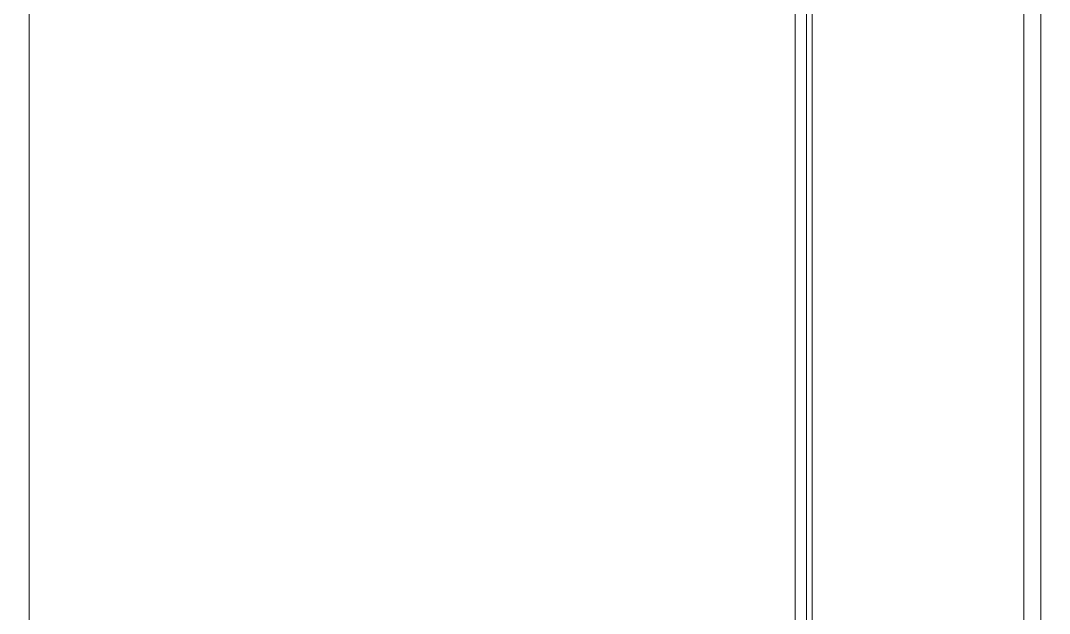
# Model space of a CAD drawing. Header units: millimetres. Extents: x -116965 to 323937, y 291661 to 566926.
# Drawn here: x -38030 to -37130, y 340471 to 340989 of the extents above; entities that cross this region are included whole.
import ezdxf

# ---------------------------------------------------------------- set-up
doc = ezdxf.new("R2010")
doc.units = ezdxf.units.MM
doc.layers.get('0').update_dxf_attribs({"lineweight": 18})
doc.layers.add('hw_Text', color=7, linetype='Continuous', lineweight=13)

# ---------------------------------------------------------------- blocks, each defined once
blk = doc.blocks.new('*U1544')
for p, q in [((15, 2100), (15, 100)), ((700, 2100), (700, 100)), ((885, 2100), (885, 100))]:
    blk.add_line(p, q)
blk.add_lwpolyline([(0, 0), (900, 0), (900, 2200), (0, 2200)], close=True)
blk = doc.blocks.new('*U1519')
blk.add_lwpolyline([(0, 0), (700, 0), (700, 2200), (0, 2200)], close=True)
blk = doc.blocks.new('*U1570')
blk.add_line((0, 0), (0, 2000))
blk.add_lwpolyline([(0, 0), (670, 0), (670, 2000), (0, 2000)])
blk = doc.blocks.new('*U1571')
blk.add_line((0, 0), (0, 2000))
blk.add_lwpolyline([(0, 0), (-190, 0), (-190, 2000), (0, 2000)])

msp = doc.modelspace()

# ---------------------------------------------------------------- block references
msp.add_blockref('*U1544', (-38037.949803, 339951.616143))

# ---------------------------------------------------------------- next in the draw order: block references
msp.add_blockref('*U1519', (-37137.949803, 339951.616143))
at = {"layer": 'hw_Text'}
for name, p in [('*U1570', (-38022.949803, 340051.616143)), ('*U1571', (-37152.949803, 340051.616143))]:
    msp.add_blockref(name, p, dxfattribs=at)

doc.saveas('drawing.dxf')
